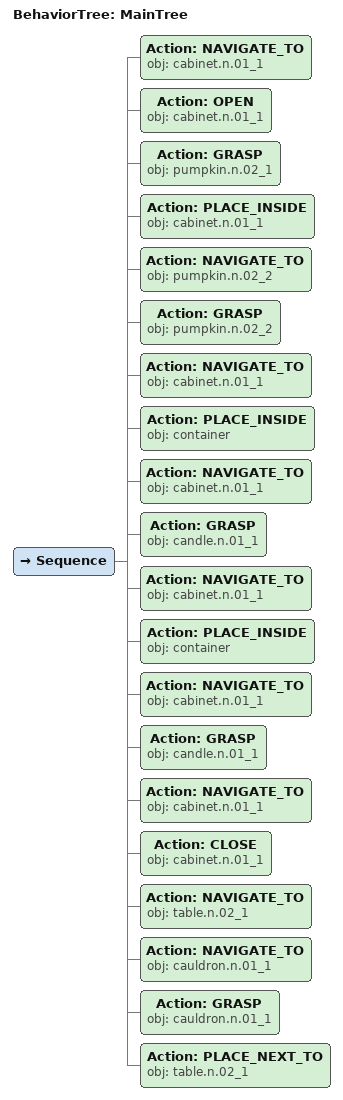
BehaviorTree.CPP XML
<root main_tree_to_execute="MainTree">
  <BehaviorTree ID="MainTree">
    <Sequence>
      <!-- Navigate to cabinet.n.01_1 -->
      <Action ID="NAVIGATE_TO" obj="cabinet.n.01_1" />
      <!-- Open cabinet.n.01_1 -->
      <Action ID="OPEN" obj="cabinet.n.01_1" />
      <!-- Grasp pumpkin.n.02_1 -->
      <Action ID="GRASP" obj="pumpkin.n.02_1" />
      <!-- Place inside cabinet.n.01_1 -->
      <Action ID="PLACE_INSIDE" obj="cabinet.n.01_1" />
      <!-- Navigate to pumpkin.n.02_2 -->
      <Action ID="NAVIGATE_TO" obj="pumpkin.n.02_2" />
      <!-- Grasp pumpkin.n.02_2 -->
      <Action ID="GRASP" obj="pumpkin.n.02_2" />
      <!-- Navigate to cabinet.n.01_1 -->
      <Action ID="NAVIGATE_TO" obj="cabinet.n.01_1" />
      <!-- Group candles (candle.n.01_1, candle.n.01_2, candle.n.01_3) into one container -->
      <Action ID="PLACE_INSIDE" obj="container" />
      <!-- Navigate to cabinet.n.01_1 -->
      <Action ID="NAVIGATE_TO" obj="cabinet.n.01_1" />
      <!-- Grasp candle.n.01_1 -->
      <Action ID="GRASP" obj="candle.n.01_1" />
      <!-- Navigate to cabinet.n.01_1 -->
      <Action ID="NAVIGATE_TO" obj="cabinet.n.01_1" />
      <!-- Group candles (candle.n.01_1, candle.n.01_2, candle.n.01_3) into one container -->
      <Action ID="PLACE_INSIDE" obj="container" />
      <!-- Navigate to cabinet.n.01_1 -->
      <Action ID="NAVIGATE_TO" obj="cabinet.n.01_1" />
      <!-- Grasp candle.n.01_1 -->
      <Action ID="GRASP" obj="candle.n.01_1" />
      <!-- Navigate to cabinet.n.01_1 -->
      <Action ID="NAVIGATE_TO" obj="cabinet.n.01_1" />
      <!-- Close cabinet.n.01_1 -->
      <Action ID="CLOSE" obj="cabinet.n.01_1" />
      <!-- Navigate to table.n.02_1 -->
      <Action ID="NAVIGATE_TO" obj="table.n.02_1" />
      <!-- Navigate to cauldron.n.01_1 -->
      <Action ID="NAVIGATE_TO" obj="cauldron.n.01_1" />
      <!-- Pick up cauldron.n.01_1 -->
      <Action ID="GRASP" obj="cauldron.n.01_1" />
      <!-- Place cauldron.n.01_1 next to table.n.02_1 -->
      <Action ID="PLACE_NEXT_TO" obj="table.n.02_1" />
    </Sequence>
  </BehaviorTree>
</root>
